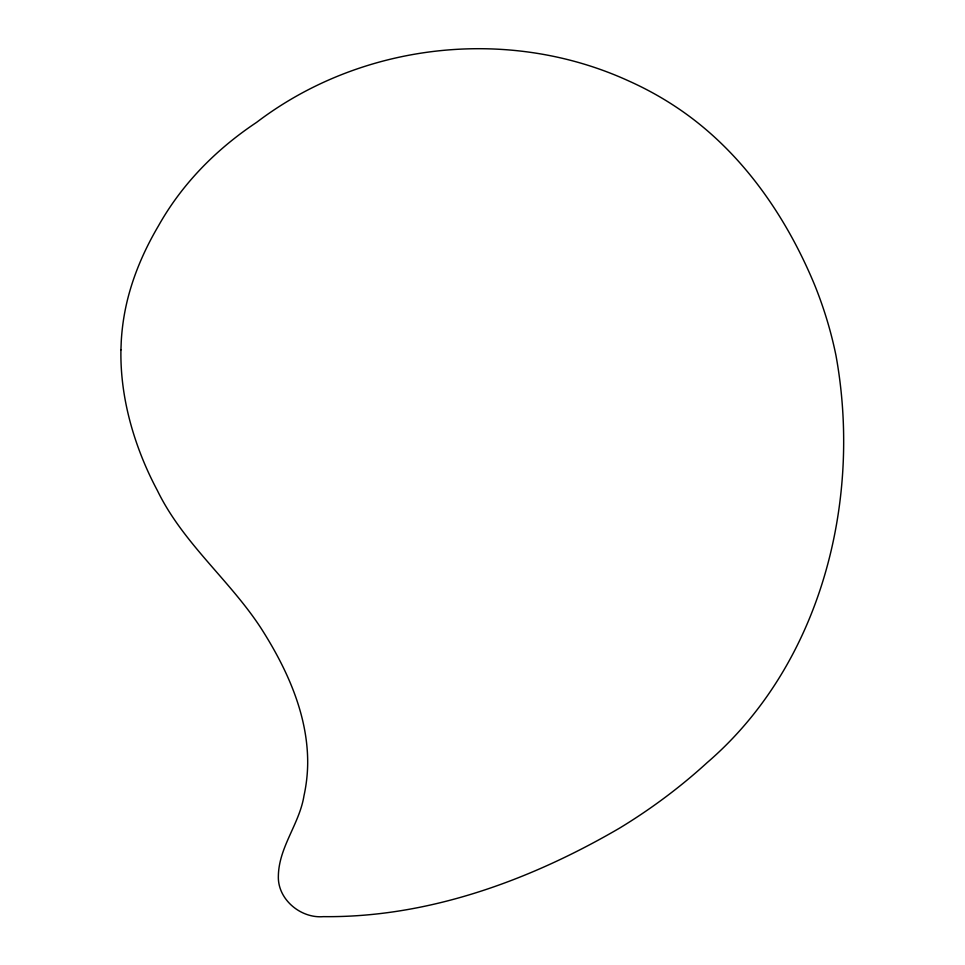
<?xml version="1.0" encoding="UTF-8"?>
<svg xmlns="http://www.w3.org/2000/svg" width="965" height="965" viewBox="0 0 965 965"><rect width="100%" height="100%" fill="white"/><g stroke="black" fill="none" stroke-linecap="round" stroke-linejoin="round"><path stroke-width="1.45" d="M120.927 349.873C120.444 376.519 124.582 403.117 132.036 428.653A375.264 336.122 8.3 0 0 157.391 490.534C182.88 543.09 229.694 580.037 261.153 628.396C286.846 668.624 307.907 714.546 307.69 763.17A199.26 178.489 8.3 0 1 303.975 795.787C299.512 823.845 278.861 847.029 278.366 875.918C277.401 899.356 300.791 918.62 323.347 916.641C428.062 917.787 530.038 880.309 619.53 828.151A600.58 537.939 8.3 0 0 707.164 762.615C821.396 664.306 862.384 500.075 835.931 355.277A476.855 427.133 8.3 0 0 814.641 284.965C785.715 215.231 740.613 150.13 677.177 107.742A305.459 273.602 8.3 0 0 628.529 80.867C508.495 25.959 361.622 42.364 256.569 122.386C216.45 149.068 182.108 183.712 158.477 225.834C144.871 248.91 133.966 273.686 127.501 299.729A281.647 252.275 8.3 0 0 121.252 341.393L120.927 349.873"/></g></svg>
